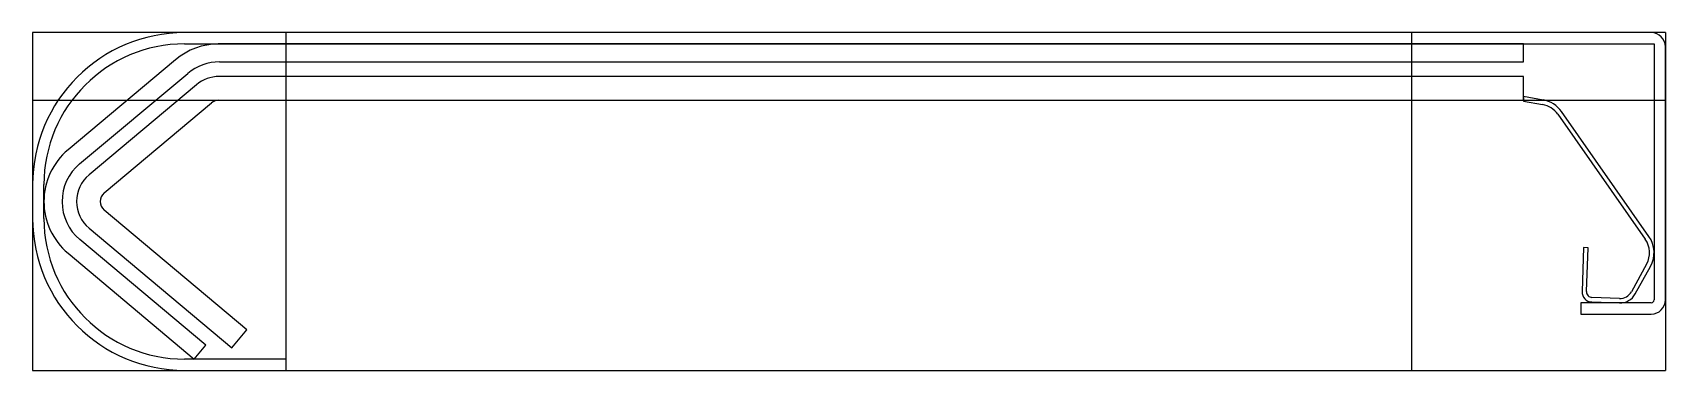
# Model space of a CAD drawing. Extents: x -45 to 245, y -48 to 12.
import ezdxf

# ---------------------------------------------------------------- set-up
doc = ezdxf.new("R2010")
doc.units = 0
doc.layers.get('0').update_dxf_attribs({"linetype": 'CONTINUOUS'})

msp = doc.modelspace()

# ---------------------------------------------------------------- linework, layer by layer
at = {"linetype": 'CONTINUOUS'}
for p, q in [((245.41, 12), (-44.59, 12)), ((-44.59, 12), (-44.59, -48)), ((242.91, 12), (-17.59, 12)), ((0.41, -48), (0.41, 12)), ((200.41, -48), (200.41, 12)), ((245.41, 12), (245.41, -48)), ((-17.59, 10), (243.41, 10)), ((220.22, 10), (-11.61, 10)), ((220.22, 6.8), (220.22, 10)), ((243.41, 10), (243.41, -35.5)), ((245.41, -35.5), (245.41, 9.5)), ((-19.23, 7.19), (-38.3, -8.81)), ((-11.38, 6.8), (220.22, 6.8)), ((-36.24, -11.29), (-17.03, 4.75)), ((220.22, 4.2), (-11.46, 4.2)), ((220.22, 0), (220.22, 4.2)), ((-44.59, 0), (245.41, 0)), ((-15.5, 2.75), (-34.57, -13.25)), ((-11.52, 0), (220.22, 0)), ((220.22, 0.65), (220.22, -0.18)), ((223.73, 0.03), (220.22, 0.65)), ((-31.87, -16.47), (-12.8, -0.47)), ((220.22, -0.18), (223.59, -0.76)), ((226.3, -2.49), (241.85, -24.69)), ((242.5, -24.23), (226.96, -2.03)), ((-44.59, -15), (-44.59, -21)), ((-42.59, -21), (-42.59, -15)), ((-6.54, -40.79), (-31.87, -19.53)), ((-34.57, -22.75), (-9.24, -44.01)), ((-13.83, -43.55), (-36.22, -24.76)), ((-38.3, -27.2), (-15.89, -46)), ((230.89, -26.19), (230.61, -33.99)), ((231.68, -26.22), (230.89, -26.19)), ((231.41, -34.01), (231.68, -26.22)), ((242.08, -29.13), (239.37, -34.04)), ((240.07, -34.42), (242.78, -29.52)), ((242.91, -36), (230.41, -36)), ((230.41, -36), (230.41, -38)), ((232.35, -35.85), (237.25, -36.02)), ((237.27, -35.22), (232.38, -35.05)), ((230.41, -38), (242.91, -38)), ((-9.24, -44.01), (-6.54, -40.79)), ((0.41, -46), (-17.59, -46)), ((-15.89, -46), (-13.83, -43.55)), ((0.41, -48), (0.41, -46)), ((-44.59, -48), (245.41, -48)), ((-17.59, -48), (0.41, -48))]:
    msp.add_line(p, q, dxfattribs=at)
for centre, radius, start, end in [((-17.59, -15), 27, 90, 180), ((242.91, 9.5), 2.5, 0, 90), ((-17.59, -15), 25, 90, 180), ((-11.51, -2), 12, 90.4628, 130.0217), ((-11.38, -2), 8.8, 89.9741, 129.9107), ((-11.52, -2), 6.2, 89.4913, 129.996), ((222.86, -4.89), 5, 34.9457, 79.9972), ((-11.51, -2), 2, 90.2315, 130.0937), ((222.86, -4.9), 4.2, 34.9425, 79.9511), ((-30.59, -18), 12, 129.9817, 230.0183), ((-30.57, -18.02), 8.8, 130.1477, 230.0225), ((-30.59, -18), 6.2, 129.9925, 230.0075), ((-30.58, -18), 2, 130.093, 229.907), ((-17.59, -21), 27, 180, 270), ((-17.59, -21), 25, 180, 270), ((238.41, -27.09), 4.2, 331.0085, 34.9222), ((238.41, -27.1), 5, 331.0419, 35.0178), ((232.41, -34.05), 1.8, 178.059, 268.1227), ((232.41, -34.05), 1, 177.6831, 268.3277), ((237.36, -32.92), 3.1, 268.0393, 331.0998), ((237.36, -32.92), 2.3, 267.754, 330.9096), ((242.91, -35.5), 0.5, 270, 0), ((242.91, -35.5), 2.5, 270, 0)]:
    msp.add_arc(centre, radius, start, end, dxfattribs=at)

doc.saveas('drawing.dxf')
